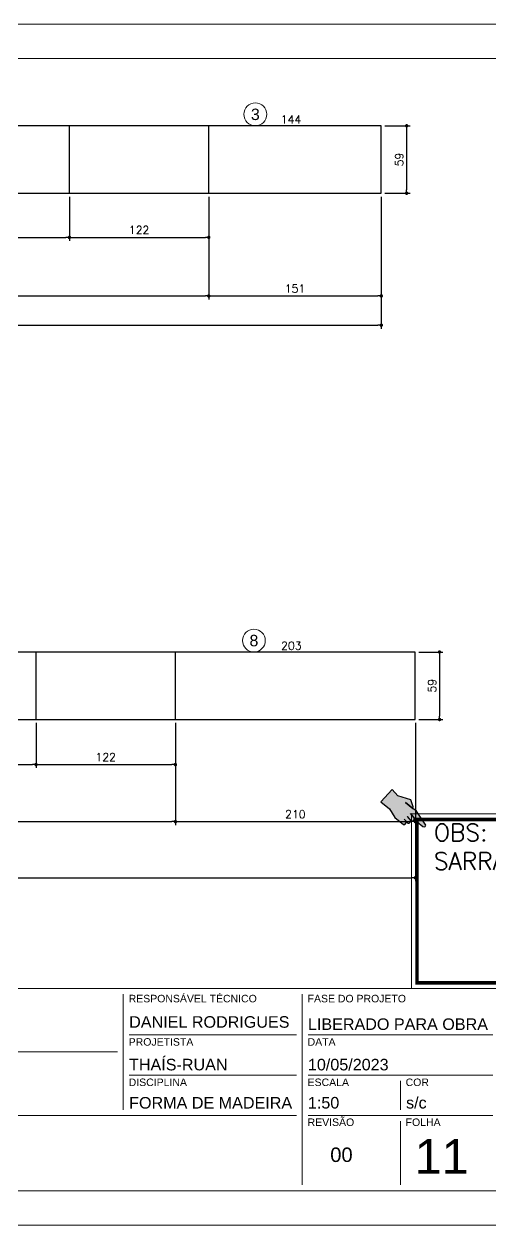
# Model space of a CAD drawing. Extents: x -20676 to 4767, y -817 to 13976.
# Drawn here: x -15245 to -14837, y 6382 to 7432 of the extents above; entities that cross this region are included whole.
import ezdxf
from ezdxf.enums import TextEntityAlignment as Align
from ezdxf.lldxf.tags import DXFTag

# ---------------------------------------------------------------- set-up
doc = ezdxf.new("R2010")
doc.units = 0
doc.header["$PDMODE"] = 2
doc.header["$PDSIZE"] = 10
doc.linetypes.add('CABLIN', pattern=[0.35, 0.25, -0.1])
doc.layers.get('0').update_dxf_attribs({"lineweight": 13})
doc.layers.get('Defpoints').update_dxf_attribs({"lineweight": 13})
for name, color, linetype, lineweight in [('contorno de painel', 7, 'Continuous', 13), ('FOLHA MB', 7, 'Continuous', 13), ('HACHURACONCRETO', 7, 'Continuous', 13), ('Romaneio', 1, 'Continuous', 13)]:
    doc.layers.add(name, color=color, linetype=linetype, lineweight=lineweight)
for name, color, linetype in [('Cota Sarrafo', 180, 'Continuous'), ('Painéis', 200, 'Continuous'), ('REGUA-80', 111, 'Continuous'), ('va165-sec', 5, 'DASHED')]:
    doc.layers.add(name, color=color, linetype=linetype)
doc.styles.add('ARIAL', font='arial.ttf', dxfattribs={"oblique": 15, "height": 25})
doc.styles.add('MB_C01', font='arial.ttf', dxfattribs={"height": 1.3})
doc.styles.add('MB_C02', font='arial.ttf', dxfattribs={"height": 2})
doc.styles.add('MB_C03', font='arial.ttf', dxfattribs={"height": 2.5})
doc.styles.add('MB_C04', font='arial.ttf', dxfattribs={"height": 6})
doc.styles.add('ROMANS', font='romans.shx')
tags = doc.linetypes.add('DASHED', pattern=[0.75, 0.5, -0.25]).pattern_tags.tags
tags[6:7] = [DXFTag(74, 4), DXFTag(75, 0), DXFTag(340, '0'), DXFTag(46, 1.0), DXFTag(50, 0.0), DXFTag(44, 0.0), DXFTag(45, 0.0)]
tags[4:5] = [DXFTag(74, 4), DXFTag(75, 0), DXFTag(340, '0'), DXFTag(46, 1.0), DXFTag(50, 0.0), DXFTag(44, 0.0), DXFTag(45, 0.0)]
doc.dimstyles.new('PAINEL', dxfattribs={"dimtxt": 7, "dimasz": 3, "dimexe": 3, "dimexo": 3, "dimgap": 3, "dimtad": 1, "dimdec": 1, "dimzin": 12, "dimdsep": 46, "dimtxsty": 'ROMANS', "dimblk": 'DOT', "dimcen": 0, "dimclrd": 4, "dimclre": 4, "dimclrt": 240, "dimadec": 1, "dimazin": 3, "dimtfac": 1, "dimtdec": 1, "dimtmove": 0, "dimatfit": 3, "dimfxl": 0, "dimtolj": 1, "dimtzin": 12, "dimarcsym": 0})
doc.dimstyles.new('projeto2', dxfattribs={"dimtxt": 7, "dimasz": 5, "dimexe": 1.25, "dimexo": 2.5, "dimgap": 2, "dimtad": 1, "dimdec": 1, "dimdsep": 46, "dimtxsty": 'ROMANS', "dimblk": 'OBLIQUE', "dimcen": 10, "dimdle": 1, "dimse1": 1, "dimse2": 1, "dimsd1": 1, "dimsd2": 1, "dimclrd": 256, "dimclre": 256, "dimclrt": 3, "dimadec": 0, "dimazin": 0, "dimtfac": 1, "dimtdec": 1, "dimtmove": 0, "dimatfit": 3, "dimldrblk": 'OBLIQUE', "dimfxl": 0, "dimlwd": -1, "dimlwe": -1, "dimarcsym": 0})

# ---------------------------------------------------------------- blocks, each defined once
blk = doc.blocks.new('A$Ceb89ac90')
at = {"color": 1}
for p, q in [((1086.3, 356.7), (70, 356.7)), ((763, 351.7), (763, 250.7)), ((919.6, 351.7), (919.6, 185)), ((914.6, 316.3), (768.1, 316.3)), ((1086.3, 316.3), (924.7, 316.3)), ((758, 301.2), (440.7, 301.2)), ((914.6, 281), (768.1, 281)), ((1086.3, 281), (924.7, 281)), ((1005.5, 275.9), (1005.5, 250.7)), ((914.6, 245.6), (440.7, 245.6)), ((1086.3, 245.6), (924.7, 245.6)), ((1005.5, 240.6), (1005.5, 185))]:
    blk.add_line(p, q, dxfattribs=at)
for points in [[(0, 1199.9), (0, 149.9), (1485, 149.9), (1485, 1199.9)], [(70, 1169.9), (70, 179.9), (1455, 179.9), (1455, 1169.9)]]:
    blk.add_lwpolyline(points, close=True, dxfattribs=at)
at = {"color": 6, "style": 'MB_C01'}
for s, height, p in [('RESPONSÁVEL TÉCNICO', 6.566, (767.7, 344.6)), ('FASE DO PROJETO', 6.566, (924.3, 344.6)), ('PROJETISTA', 6.57, (767.7, 306.7)), ('DATA', 6.57, (924.3, 306.7)), ('DISCIPLINA', 6.57, (767.7, 271.4)), ('ESCALA', 6.57, (924.3, 271.4)), ('COR', 6.57, (1010.1, 271.4)), ('REVISÃO', 6.57, (924.3, 236.5)), ('FOLHA', 6.57, (1010.1, 236.5))]:
    blk.add_text(s, height=height, dxfattribs=at).set_placement(p)
at = {"color": 5, "style": 'MB_C02'}
for s, p in [('DANIEL RODRIGUES', (768.1, 322.4)), ('FORMA DE MADEIRA', (768.1, 251.7))]:
    blk.add_text(s, height=10.102, dxfattribs=at).set_placement(p)
at = {"color": 5}
for tag, p, height, style in [('REV_05', (1103.1, 338.1), 10.1, 'MB_C02'), ('DATA_REV_05', (1151.5, 337.9), 10.1, 'MB_C02'), ('INFO_REV_05', (1228.1, 337.9), 10.1, 'MB_C02'), ('CLIENTE', (449.7, 328.8), 12.6, 'MB_C03'), ('FASE', (924.6, 320.5), 10.1, 'MB_C02'), ('REV_04', (1103.1, 312.8), 10.1, 'MB_C02'), ('DATA_REV_04', (1151.5, 312.7), 10.1, 'MB_C02'), ('INFO_REV_04', (1228.1, 312.7), 10.1, 'MB_C02'), ('PROJETISTA', (768, 285.1), 10.1, 'MB_C02'), ('DATA', (924.6, 285.1), 10.1, 'MB_C02'), ('REV_03', (1103.1, 287.6), 10.1, 'MB_C02'), ('DATA_REV_03', (1151.5, 287.4), 10.1, 'MB_C02'), ('INFO_REV_03', (1228.1, 287.4), 10.1, 'MB_C02'), ('OBRA', (449.7, 273.3), 12.6, 'MB_C03'), ('REV_02', (1103.1, 262.3), 10.1, 'MB_C02'), ('DATA_REV_02', (1151.5, 262.1), 10.1, 'MB_C02'), ('INFO_REV_02', (1228.1, 262.1), 10.1, 'MB_C02'), ('ESC', (924.6, 251.8), 10.1, 'MB_C02'), ('COR', (1010.5, 251.8), 10.1, 'MB_C02'), ('REV_01', (1103.1, 237.1), 10.1, 'MB_C02'), ('DATA_REV_01', (1151.5, 236.9), 10.1, 'MB_C02'), ('INFO_REV_01', (1228.1, 236.9), 10.1, 'MB_C02'), ('PAVIMENTO', (449.7, 215.3), 12.6, 'MB_C03'), ('FL', (1018.1, 194.7), 30.3, 'MB_C04'), ('REV_00', (1103.1, 211.8), 10.1, 'MB_C02'), ('DATA_REV_00', (1151.5, 211.6), 10.1, 'MB_C02'), ('EMISSÃO_INICIAL', (1228.1, 211.6), 10.1, 'MB_C02'), ('REV', (944.1, 205), 12.6, 'MB_C03')]:
    blk.add_attdef(tag, p, '', height=height, dxfattribs=dict(at, style=style))
at = {"color": 6, "style": 'MB_C02'}
for tag, p in [('ENDEREÇO_CLIENTE', (449.7, 307.8)), ('ENDEREÇO_OBRA', (449.7, 252.7)), ('TIPO_DE_PROJETO', (449.7, 192.3))]:
    blk.add_attdef(tag, p, '', height=10.1, dxfattribs=at)
blk = doc.blocks.new('INDICADOR')
at = {"layer": 'va165-sec', "ltscale": 100}
blk.add_hatch(color=61, dxfattribs=at).paths.add_polyline_path([(-59.7, -24.5), (-37.5, -24.3), (-35.4, -22.8), (-34.7, -18.5), (-36.9, -15.9), (-32.1, -16.5), (-29.9, -15.1), (-29.3, -11.2), (-31.5, -8.9), (-29.5, -9.3), (-27.5, -7.7), (-26.6, -3.4), (-28.9, -0.4), (-18.5, -2.8), (-3.7, -3.1), (-0.7, -1.9), (0, 0), (-1.3, 2.8), (-2.9, 3.5), (-33.7, 13.2), (-42.6, 13.1), (-44, 16), (-56.7, 23.9), (-82.1, 13.8), (-99.5, 16.7), (-102.1, -17), (-79.1, -17.5)])
at = {"layer": 'REGUA-80', "color": 1}
blk.add_lwpolyline([(-102.1, -17), (-79.1, -17.5), (-59.7, -24.5), (-37.5, -24.3), (-35.4, -22.8), (-34.7, -18.5), (-36.9, -15.9), (-43.1, -15.1), (-32.1, -16.5), (-29.9, -15.1), (-29.3, -11.2), (-31.5, -8.9), (-41.5, -7), (-29.5, -9.3), (-27.5, -7.7), (-26.6, -3.4), (-28.9, -0.4), (-39.8, 2.2), (-18.5, -2.8), (-3.7, -3.1), (-0.7, -1.9), (0, 0), (-1.3, 2.8), (-2.9, 3.5), (-33.7, 13.2), (-42.6, 13.1), (-61.9, 12.9), (-42.6, 13.1), (-44, 16), (-56.7, 23.9), (-82.1, 13.8), (-99.5, 16.7), (-102.1, -17)], dxfattribs=at)
blk = doc.blocks.new('DEDADA')
at = {"linetype": 'Continuous', "ltscale": 100, "xscale": 0.5000000000004939, "yscale": 0.5000000000004939, "zscale": 0.5000000000004939, "rotation": 321.5463332659798}
blk.add_blockref('INDICADOR', (63.1, 17), dxfattribs=at)
blk = doc.blocks.new('FDSFSDFSDF')
at = {"layer": 'HACHURACONCRETO'}
h = blk.add_hatch(color=1, dxfattribs=at)
h.dxf.hatch_style = 1
h.paths.add_polyline_path([(-20956.4, 7327.5), (-20960.7, 7328.3), (-20960.7, 7307.2), (-20956.4, 7306.3)], flags=17)
h.paths.add_polyline_path([(-20951, 7329.3), (-20956.4, 7327.5), (-20956.4, 7306.3), (-20961.8, 7304.5), (-20953.7, 7289.8), (-20945.6, 7310), (-20951, 7308.2)])
h.paths.add_polyline_path([(-20961.8, 7304.5), (-20966.1, 7305.3), (-20958, 7290.7), (-20953.7, 7289.8)])
h.paths.add_polyline_path([(-20956.4, 7306.3), (-20960.7, 7307.2), (-20966.1, 7305.3), (-20961.8, 7304.5)])
h.paths.add_polyline_path([(-20945.6, 7310), (-20949.9, 7310.8), (-20951, 7310.4), (-20951, 7308.2)], flags=17)
h.paths.add_polyline_path([(-20951, 7329.3), (-20955.3, 7330.1), (-20960.7, 7328.3), (-20956.4, 7327.5)])
h = blk.add_hatch(color=253, dxfattribs=at)
h.dxf.hatch_style = 1
h.paths.add_polyline_path([(-20876.3, 7294.9), (-20913.5, 7302), (-21015.7, 7267.8), (-20978.5, 7260.6)])
h.paths.add_polyline_path([(-21015.7, 7267.8), (-21015.7, 7263.5), (-20978.5, 7256.4), (-20978.5, 7260.6)])
h.paths.add_polyline_path([(-20876.3, 7290.6), (-20876.3, 7294.9), (-20978.5, 7260.6), (-20978.5, 7256.4)])
h = blk.add_hatch(dxfattribs=at)
h.set_pattern_fill('ANSI31', color=252, scale=0.409149, angle=150)
h.set_pattern_definition([(195, (7609.989, -2957.4306), (0.336218163, -1.254783266), [])])
h.paths.add_polyline_path([(-20992.2, 7258.9), (-20992.2, 7259), (-21002, 7260.9), (-21002, 7255.6)])
h.paths.add_polyline_path([(-20876.3, 7285.4), (-20876.3, 7290.6), (-20978.5, 7256.4), (-20978.5, 7251.1)])
h = blk.add_hatch(dxfattribs=at)
h.set_pattern_fill('ANSI31', color=252, scale=0.409149)
h.set_pattern_definition([(45, (7609.989, -2957.4306), (-0.918565103, 0.918565103), [])])
h.paths.add_polyline_path([(-21002, 7260.9), (-21015.7, 7263.5), (-21015.7, 7258.3), (-21002, 7255.6)])
h.paths.add_polyline_path([(-20978.5, 7256.4), (-20992.2, 7259), (-20992.2, 7253.8), (-20978.5, 7251.1)])
at = {"color": 0, "linetype": 'Continuous', "lineweight": 0, "extrusion": (5.55112e-17, 0.967349, 0.253449)}
for p, q in [((-20960.7, 7328.3), (-20955.3, 7330.1)), ((-20951, 7329.3), (-20956.4, 7327.5)), ((-20951, 7329.3), (-20955.3, 7330.1)), ((-20951, 7308.2), (-20951, 7329.3)), ((-20956.4, 7327.5), (-20960.7, 7328.3)), ((-20960.7, 7307.2), (-20960.7, 7328.3)), ((-20956.4, 7327.5), (-20956.4, 7306.3)), ((-20953.7, 7289.8), (-20945.6, 7310)), ((-20951, 7310.4), (-20949.9, 7310.8)), ((-20945.6, 7310), (-20951, 7308.2)), ((-20945.6, 7310), (-20949.9, 7310.8)), ((-20913.5, 7302), (-21015.7, 7267.8)), ((-20966.1, 7305.3), (-20960.7, 7307.2)), ((-20961.8, 7304.5), (-20966.1, 7305.3)), ((-20958, 7290.7), (-20966.1, 7305.3)), ((-20956.4, 7306.3), (-20961.8, 7304.5)), ((-20961.8, 7304.5), (-20953.7, 7289.8)), ((-20956.4, 7306.3), (-20960.7, 7307.2)), ((-20876.3, 7294.9), (-20913.5, 7302)), ((-20978.5, 7260.6), (-20876.3, 7294.9)), ((-20876.3, 7290.6), (-20978.5, 7256.4)), ((-20876.3, 7290.6), (-20978.5, 7256.4)), ((-20953.7, 7289.8), (-20958, 7290.7)), ((-20876.3, 7290.6), (-20876.3, 7294.9)), ((-20876.3, 7290.6), (-20876.3, 7285.4)), ((-20876.3, 7285.4), (-20978.5, 7251.1)), ((-21015.7, 7267.8), (-20978.5, 7260.6)), ((-21015.7, 7263.5), (-21015.7, 7267.8)), ((-21015.7, 7263.5), (-21015.7, 7258.3)), ((-21015.7, 7263.5), (-21002, 7260.9)), ((-20978.5, 7256.4), (-21015.7, 7263.5)), ((-21002, 7255.6), (-21015.7, 7258.3)), ((-21002, 7260.9), (-21002, 7255.6)), ((-20992.2, 7258.9), (-21002, 7255.6)), ((-20978.5, 7256.4), (-20992.2, 7259)), ((-20992.2, 7259), (-20992.2, 7253.8)), ((-20978.5, 7256.4), (-20978.5, 7260.6)), ((-20978.5, 7256.4), (-20978.5, 7251.1)), ((-20978.5, 7251.1), (-20992.2, 7253.8))]:
    blk.add_line(p, q, dxfattribs=at)
blk.add_lwpolyline([(-21164.5, 7392.8), (-20724.6, 7392.8), (-20724.6, 7240), (-21164.5, 7240)], close=True)
at = {"const_width": 3}
blk.add_lwpolyline([(-21159.5, 7387.8), (-20729.6, 7387.8), (-20729.6, 7245), (-21159.5, 7245)], close=True, dxfattribs=at)
at = {"lineweight": 5, "xscale": 0.8622490710097133, "yscale": 0.8622490710097133, "zscale": 0.2874163570032379}
blk.add_blockref('DEDADA', (-21206.7, 7367), dxfattribs=at)
at = {"layer": 'contorno de painel', "linetype": 'CABLIN', "insert": (-21144.8, 7383.9), "char_height": 15, "attachment_point": 1, "style": 'ROMANS'}
blk.add_mtext_dynamic_manual_height_columns('OBS: VISTA DO PAINEL "POR CIMA" (O SARRAFO ESTÁ "POR BAIXO")', width=429.807, gutter_width=45, heights=[0], dxfattribs=at)
blk = doc.blocks.new('_Dot')
at = {"color": 0, "linetype": 'ByBlock', "lineweight": -2}
blk.add_line((-0.5, 0), (-1, 0), dxfattribs=at)
at = {"color": 0, "linetype": 'ByBlock', "const_width": 0.5}
blk.add_lwpolyline([(-0.25, 0, 1), (0.25, 0, 1)], format="xyb", close=True, dxfattribs=at)
blk = doc.blocks.new('*D1417')
at = {"layer": 'Defpoints', "color": 0, "transparency": 16777216}
for p in [(-15815.6, 7284.3), (-14932.6, 7284.3), (-14932.6, 7168.9)]:
    blk.add_point(p, dxfattribs=at)
at = {"layer": 'Painéis', "color": 4, "lineweight": -2, "transparency": 16777216}
for p, q in [((-15815.6, 7281.3), (-15815.6, 7165.9)), ((-14932.6, 7281.3), (-14932.6, 7165.9)), ((-15812.6, 7168.9), (-14935.6, 7168.9))]:
    blk.add_line(p, q, dxfattribs=at)
at = {"layer": 'Painéis', "color": 4, "lineweight": -2, "transparency": 16777216, "xscale": 3, "yscale": 3, "zscale": 3, "rotation": 180}
blk.add_blockref('_Dot', (-15815.6, 7168.9), dxfattribs=at)
at = {"layer": 'Painéis', "color": 4, "lineweight": -2, "transparency": 16777216, "xscale": 3, "yscale": 3, "zscale": 3}
blk.add_blockref('_Dot', (-14932.6, 7168.9), dxfattribs=at)
at = {"layer": 'Painéis', "color": 240, "transparency": 16777216, "insert": (-15373, 7175.4), "char_height": 7, "attachment_point": 5, "style": 'ROMANS'}
blk.add_mtext('\\A1;883', dxfattribs=at)
blk = doc.blocks.new('*D1418')
at = {"layer": 'Defpoints', "color": 0, "transparency": 16777216}
for p in [(-14932.6, 7343.3), (-14932.6, 7284.3), (-14910.4, 7284.3)]:
    blk.add_point(p, dxfattribs=at)
at = {"layer": 'Painéis', "color": 4, "lineweight": -2, "transparency": 16777216}
for p, q in [((-14929.6, 7343.3), (-14907.4, 7343.3)), ((-14910.4, 7340.3), (-14910.4, 7287.3)), ((-14929.6, 7284.3), (-14907.4, 7284.3))]:
    blk.add_line(p, q, dxfattribs=at)
at = {"layer": 'Painéis', "color": 4, "lineweight": -2, "transparency": 16777216, "xscale": 3, "yscale": 3, "zscale": 3}
for p, rotation in [((-14910.4, 7343.3), 90), ((-14910.4, 7284.3), 270)]:
    blk.add_blockref('_Dot', p, dxfattribs=dict(at, rotation=rotation))
at = {"layer": 'Painéis', "color": 240, "transparency": 16777216, "insert": (-14916.9, 7313.8), "char_height": 7, "attachment_point": 5, "rotation": 90, "style": 'ROMANS'}
blk.add_mtext('\\A1;59', dxfattribs=at)
blk = doc.blocks.new('*D1421')
at = {"layer": 'Defpoints', "color": 0, "transparency": 16777216}
for p in [(-15449.6, 7284.3), (-15205.6, 7284.3), (-15205.6, 7245.7)]:
    blk.add_point(p, dxfattribs=at)
at = {"layer": 'Painéis', "color": 4, "lineweight": -2, "transparency": 16777216}
for p, q in [((-15449.6, 7281.3), (-15449.6, 7242.7)), ((-15205.6, 7281.3), (-15205.6, 7242.7)), ((-15446.6, 7245.7), (-15208.6, 7245.7))]:
    blk.add_line(p, q, dxfattribs=at)
at = {"layer": 'Painéis', "color": 4, "lineweight": -2, "transparency": 16777216, "xscale": 3, "yscale": 3, "zscale": 3, "rotation": 180}
blk.add_blockref('_Dot', (-15449.6, 7245.7), dxfattribs=at)
at = {"layer": 'Painéis', "color": 4, "lineweight": -2, "transparency": 16777216, "xscale": 3, "yscale": 3, "zscale": 3}
blk.add_blockref('_Dot', (-15205.6, 7245.7), dxfattribs=at)
at = {"layer": 'Painéis', "color": 240, "transparency": 16777216, "insert": (-15327.6, 7252.2), "char_height": 7, "attachment_point": 5, "style": 'ROMANS'}
blk.add_mtext('\\A1;244', dxfattribs=at)
blk = doc.blocks.new('*D1422')
at = {"layer": 'Defpoints', "color": 0, "transparency": 16777216}
for p in [(-15205.6, 7284.3), (-15083.6, 7284.3), (-15083.6, 7245.7)]:
    blk.add_point(p, dxfattribs=at)
at = {"layer": 'Painéis', "color": 4, "lineweight": -2, "transparency": 16777216}
for p, q in [((-15205.6, 7281.3), (-15205.6, 7242.7)), ((-15083.6, 7281.3), (-15083.6, 7242.7)), ((-15202.6, 7245.7), (-15086.6, 7245.7))]:
    blk.add_line(p, q, dxfattribs=at)
at = {"layer": 'Painéis', "color": 4, "lineweight": -2, "transparency": 16777216, "xscale": 3, "yscale": 3, "zscale": 3, "rotation": 180}
blk.add_blockref('_Dot', (-15205.6, 7245.7), dxfattribs=at)
at = {"layer": 'Painéis', "color": 4, "lineweight": -2, "transparency": 16777216, "xscale": 3, "yscale": 3, "zscale": 3}
blk.add_blockref('_Dot', (-15083.6, 7245.7), dxfattribs=at)
at = {"layer": 'Painéis', "color": 240, "transparency": 16777216, "insert": (-15144.6, 7252.2), "char_height": 7, "attachment_point": 5, "style": 'ROMANS'}
blk.add_mtext('\\A1;122', dxfattribs=at)
blk = doc.blocks.new('*D1423')
at = {"layer": 'Defpoints', "color": 0, "transparency": 16777216}
for p in [(-15083.6, 7284.3), (-14932.6, 7284.3), (-14932.6, 7194.5)]:
    blk.add_point(p, dxfattribs=at)
at = {"layer": 'Painéis', "color": 4, "lineweight": -2, "transparency": 16777216}
for p, q in [((-15083.6, 7281.3), (-15083.6, 7191.5)), ((-14932.6, 7281.3), (-14932.6, 7191.5)), ((-15080.6, 7194.5), (-14935.6, 7194.5))]:
    blk.add_line(p, q, dxfattribs=at)
at = {"layer": 'Painéis', "color": 4, "lineweight": -2, "transparency": 16777216, "xscale": 3, "yscale": 3, "zscale": 3, "rotation": 180}
blk.add_blockref('_Dot', (-15083.6, 7194.5), dxfattribs=at)
at = {"layer": 'Painéis', "color": 4, "lineweight": -2, "transparency": 16777216, "xscale": 3, "yscale": 3, "zscale": 3}
blk.add_blockref('_Dot', (-14932.6, 7194.5), dxfattribs=at)
at = {"layer": 'Painéis', "color": 240, "transparency": 16777216, "insert": (-15008.1, 7201), "char_height": 7, "attachment_point": 5, "style": 'ROMANS'}
blk.add_mtext('\\A1;151', dxfattribs=at)
blk = doc.blocks.new('*D1425')
at = {"layer": 'Defpoints', "color": 0, "transparency": 16777216}
for p in [(-15449.6, 7284.3), (-15083.6, 7284.3), (-15083.6, 7194.5)]:
    blk.add_point(p, dxfattribs=at)
at = {"layer": 'Painéis', "color": 4, "lineweight": -2, "transparency": 16777216}
for p, q in [((-15449.6, 7281.3), (-15449.6, 7191.5)), ((-15083.6, 7281.3), (-15083.6, 7191.5)), ((-15446.6, 7194.5), (-15086.6, 7194.5))]:
    blk.add_line(p, q, dxfattribs=at)
at = {"layer": 'Painéis', "color": 4, "lineweight": -2, "transparency": 16777216, "xscale": 3, "yscale": 3, "zscale": 3, "rotation": 180}
blk.add_blockref('_Dot', (-15449.6, 7194.5), dxfattribs=at)
at = {"layer": 'Painéis', "color": 4, "lineweight": -2, "transparency": 16777216, "xscale": 3, "yscale": 3, "zscale": 3}
blk.add_blockref('_Dot', (-15083.6, 7194.5), dxfattribs=at)
at = {"layer": 'Painéis', "color": 240, "transparency": 16777216, "insert": (-15266.6, 7201), "char_height": 7, "attachment_point": 5, "style": 'ROMANS'}
blk.add_mtext('\\A1;366', dxfattribs=at)
blk = doc.blocks.new('*D1427')
at = {"layer": 'Defpoints', "color": 0, "transparency": 16777216}
for p in [(-15449.6, 7343.3), (-15083.6, 7343.3), (-15083.6, 7343.3)]:
    blk.add_point(p, dxfattribs=at)
at = {"layer": 'Cota Sarrafo', "color": 3, "transparency": 16777216, "insert": (-15266.6, 7348.8), "char_height": 7, "attachment_point": 5, "style": 'ROMANS'}
blk.add_mtext('366', dxfattribs=at)
blk = doc.blocks.new('_OBLIQUE')
at = {"color": 0, "linetype": 'ByBlock', "lineweight": -2}
for p, q in [((0, 0), (-1, 0)), ((-0.5, -0.5), (0.5, 0.5))]:
    blk.add_line(p, q, dxfattribs=at)
blk = doc.blocks.new('*D1428')
at = {"layer": 'Defpoints', "color": 0, "transparency": 16777216}
for p in [(-15083.6, 7343.3), (-14939.6, 7343.3), (-14939.6, 7343.3)]:
    blk.add_point(p, dxfattribs=at)
at = {"layer": 'Cota Sarrafo', "color": 3, "transparency": 16777216, "insert": (-15011.6, 7348.8), "char_height": 7, "attachment_point": 5, "style": 'ROMANS'}
blk.add_mtext('144', dxfattribs=at)
blk = doc.blocks.new('*D1441')
at = {"layer": 'Defpoints', "color": 0, "transparency": 16777216}
for p in [(-15844.8, 6824.2), (-14902.8, 6824.2), (-14902.8, 6685.8)]:
    blk.add_point(p, dxfattribs=at)
at = {"layer": 'Painéis', "color": 4, "lineweight": -2, "transparency": 16777216}
for p, q in [((-15844.8, 6821.2), (-15844.8, 6682.8)), ((-14902.8, 6821.2), (-14902.8, 6682.8)), ((-15841.8, 6685.8), (-14905.8, 6685.8))]:
    blk.add_line(p, q, dxfattribs=at)
at = {"layer": 'Painéis', "color": 4, "lineweight": -2, "transparency": 16777216, "xscale": 3, "yscale": 3, "zscale": 3, "rotation": 180}
blk.add_blockref('_Dot', (-15844.8, 6685.8), dxfattribs=at)
at = {"layer": 'Painéis', "color": 4, "lineweight": -2, "transparency": 16777216, "xscale": 3, "yscale": 3, "zscale": 3}
blk.add_blockref('_Dot', (-14902.8, 6685.8), dxfattribs=at)
at = {"layer": 'Painéis', "color": 240, "transparency": 16777216, "insert": (-15373.8, 6692.3), "char_height": 7, "attachment_point": 5, "style": 'ROMANS'}
blk.add_mtext('\\A1;942', dxfattribs=at)
blk = doc.blocks.new('*D1444')
at = {"layer": 'Defpoints', "color": 0, "transparency": 16777216}
for p in [(-15478.8, 6824.2), (-15234.8, 6824.2), (-15234.8, 6784.8)]:
    blk.add_point(p, dxfattribs=at)
at = {"layer": 'Painéis', "color": 4, "lineweight": -2, "transparency": 16777216}
for p, q in [((-15478.8, 6821.2), (-15478.8, 6781.8)), ((-15234.8, 6821.2), (-15234.8, 6781.8)), ((-15475.8, 6784.8), (-15237.8, 6784.8))]:
    blk.add_line(p, q, dxfattribs=at)
at = {"layer": 'Painéis', "color": 4, "lineweight": -2, "transparency": 16777216, "xscale": 3, "yscale": 3, "zscale": 3, "rotation": 180}
blk.add_blockref('_Dot', (-15478.8, 6784.8), dxfattribs=at)
at = {"layer": 'Painéis', "color": 4, "lineweight": -2, "transparency": 16777216, "xscale": 3, "yscale": 3, "zscale": 3}
blk.add_blockref('_Dot', (-15234.8, 6784.8), dxfattribs=at)
at = {"layer": 'Painéis', "color": 240, "transparency": 16777216, "insert": (-15356.8, 6791.3), "char_height": 7, "attachment_point": 5, "style": 'ROMANS'}
blk.add_mtext('\\A1;244', dxfattribs=at)
blk = doc.blocks.new('*D1445')
at = {"layer": 'Defpoints', "color": 0, "transparency": 16777216}
for p in [(-15234.8, 6824.2), (-15112.8, 6824.2), (-15112.8, 6784.8)]:
    blk.add_point(p, dxfattribs=at)
at = {"layer": 'Painéis', "color": 4, "lineweight": -2, "transparency": 16777216}
for p, q in [((-15234.8, 6821.2), (-15234.8, 6781.8)), ((-15112.8, 6821.2), (-15112.8, 6781.8)), ((-15231.8, 6784.8), (-15115.8, 6784.8))]:
    blk.add_line(p, q, dxfattribs=at)
at = {"layer": 'Painéis', "color": 4, "lineweight": -2, "transparency": 16777216, "xscale": 3, "yscale": 3, "zscale": 3, "rotation": 180}
blk.add_blockref('_Dot', (-15234.8, 6784.8), dxfattribs=at)
at = {"layer": 'Painéis', "color": 4, "lineweight": -2, "transparency": 16777216, "xscale": 3, "yscale": 3, "zscale": 3}
blk.add_blockref('_Dot', (-15112.8, 6784.8), dxfattribs=at)
at = {"layer": 'Painéis', "color": 240, "transparency": 16777216, "insert": (-15173.8, 6791.3), "char_height": 7, "attachment_point": 5, "style": 'ROMANS'}
blk.add_mtext('\\A1;122', dxfattribs=at)
blk = doc.blocks.new('*D1446')
at = {"layer": 'Defpoints', "color": 0, "transparency": 16777216}
for p in [(-15112.8, 6824.2), (-14902.8, 6824.2), (-14902.8, 6734.9)]:
    blk.add_point(p, dxfattribs=at)
at = {"layer": 'Painéis', "color": 4, "lineweight": -2, "transparency": 16777216}
for p, q in [((-15112.8, 6821.2), (-15112.8, 6731.9)), ((-14902.8, 6821.2), (-14902.8, 6731.9)), ((-15109.8, 6734.9), (-14905.8, 6734.9))]:
    blk.add_line(p, q, dxfattribs=at)
at = {"layer": 'Painéis', "color": 4, "lineweight": -2, "transparency": 16777216, "xscale": 3, "yscale": 3, "zscale": 3, "rotation": 180}
blk.add_blockref('_Dot', (-15112.8, 6734.9), dxfattribs=at)
at = {"layer": 'Painéis', "color": 4, "lineweight": -2, "transparency": 16777216, "xscale": 3, "yscale": 3, "zscale": 3}
blk.add_blockref('_Dot', (-14902.8, 6734.9), dxfattribs=at)
at = {"layer": 'Painéis', "color": 240, "transparency": 16777216, "insert": (-15007.8, 6741.4), "char_height": 7, "attachment_point": 5, "style": 'ROMANS'}
blk.add_mtext('\\A1;210', dxfattribs=at)
blk = doc.blocks.new('*D1448')
at = {"layer": 'Defpoints', "color": 0, "transparency": 16777216}
for p in [(-15478.8, 6824.2), (-15112.8, 6824.2), (-15112.8, 6734.9)]:
    blk.add_point(p, dxfattribs=at)
at = {"layer": 'Painéis', "color": 4, "lineweight": -2, "transparency": 16777216}
for p, q in [((-15478.8, 6821.2), (-15478.8, 6731.9)), ((-15112.8, 6821.2), (-15112.8, 6731.9)), ((-15475.8, 6734.9), (-15115.8, 6734.9))]:
    blk.add_line(p, q, dxfattribs=at)
at = {"layer": 'Painéis', "color": 4, "lineweight": -2, "transparency": 16777216, "xscale": 3, "yscale": 3, "zscale": 3, "rotation": 180}
blk.add_blockref('_Dot', (-15478.8, 6734.9), dxfattribs=at)
at = {"layer": 'Painéis', "color": 4, "lineweight": -2, "transparency": 16777216, "xscale": 3, "yscale": 3, "zscale": 3}
blk.add_blockref('_Dot', (-15112.8, 6734.9), dxfattribs=at)
at = {"layer": 'Painéis', "color": 240, "transparency": 16777216, "insert": (-15295.8, 6741.4), "char_height": 7, "attachment_point": 5, "style": 'ROMANS'}
blk.add_mtext('\\A1;366', dxfattribs=at)
blk = doc.blocks.new('*D1449')
at = {"layer": 'Defpoints', "color": 0, "transparency": 16777216}
for p in [(-14902.8, 6883.2), (-14902.8, 6824.2), (-14881.6, 6824.2)]:
    blk.add_point(p, dxfattribs=at)
at = {"layer": 'Painéis', "color": 4, "lineweight": -2, "transparency": 16777216}
for p, q in [((-14899.8, 6883.2), (-14878.6, 6883.2)), ((-14881.6, 6880.2), (-14881.6, 6827.2)), ((-14899.8, 6824.2), (-14878.6, 6824.2))]:
    blk.add_line(p, q, dxfattribs=at)
at = {"layer": 'Painéis', "color": 4, "lineweight": -2, "transparency": 16777216, "xscale": 3, "yscale": 3, "zscale": 3}
for p, rotation in [((-14881.6, 6883.2), 90), ((-14881.6, 6824.2), 270)]:
    blk.add_blockref('_Dot', p, dxfattribs=dict(at, rotation=rotation))
at = {"layer": 'Painéis', "color": 240, "transparency": 16777216, "insert": (-14888.1, 6853.7), "char_height": 7, "attachment_point": 5, "rotation": 90, "style": 'ROMANS'}
blk.add_mtext('\\A1;59', dxfattribs=at)
blk = doc.blocks.new('*D1451')
at = {"layer": 'Defpoints', "color": 0, "transparency": 16777216}
for p in [(-15478.8, 6883.2), (-15112.8, 6883.2), (-15112.8, 6883.2)]:
    blk.add_point(p, dxfattribs=at)
at = {"layer": 'Cota Sarrafo', "color": 3, "transparency": 16777216, "insert": (-15295.8, 6888.7), "char_height": 7, "attachment_point": 5, "style": 'ROMANS'}
blk.add_mtext('366', dxfattribs=at)
blk = doc.blocks.new('*D1452')
at = {"layer": 'Defpoints', "color": 0, "transparency": 16777216}
for p in [(-15112.8, 6883.2), (-14909.8, 6883.2), (-14909.8, 6883.2)]:
    blk.add_point(p, dxfattribs=at)
at = {"layer": 'Cota Sarrafo', "color": 3, "transparency": 16777216, "insert": (-15011.3, 6888.7), "char_height": 7, "attachment_point": 5, "style": 'ROMANS'}
blk.add_mtext('203', dxfattribs=at)

msp = doc.modelspace()

# ---------------------------------------------------------------- linework, layer by layer
at = {"layer": 'Painéis', "color": 6}
for p, q in [((-15205.63, 7284.3), (-15205.63, 7343.3)), ((-15083.63, 7284.3), (-15083.63, 7343.3)), ((-15234.82, 6824.21), (-15234.82, 6883.21)), ((-15112.82, 6824.21), (-15112.82, 6883.21))]:
    msp.add_line(p, q, dxfattribs=at)
for points in [[(-14932.63, 7343.3), (-15815.63, 7343.3), (-15815.63, 7284.3), (-14932.63, 7284.3)], [(-14902.82, 6883.21), (-14961.82, 6883.21), (-15844.82, 6883.21), (-15844.82, 6824.21), (-14902.82, 6824.21)]]:
    msp.add_lwpolyline(points, close=True, dxfattribs=at)
at = {"layer": 'Romaneio'}
for centre in [(-15042.86, 7353.3), (-15044.1, 6893.21)]:
    msp.add_circle(centre, 10, dxfattribs=at)

# ---------------------------------------------------------------- block references
ref = msp.add_blockref('A$Ceb89ac90', (-15921.4, 6232.32))
ref.add_attrib('FL', '11', (-14903.31, 6427), dxfattribs={"color": 5, "height": 30.306, "style": 'MB_C04'})
ref.add_attrib('REV', '00', (-14977.29, 6437.35), dxfattribs={"color": 5, "height": 12.628, "style": 'MB_C03'})
ref.add_attrib('COR', 's/c', (-14910.92, 6484.09), dxfattribs={"color": 5, "height": 10.102, "style": 'MB_C02'})
ref.add_attrib('ESC', '1:50', (-14996.83, 6484.09), dxfattribs={"color": 5, "height": 10.102, "style": 'MB_C02'})
ref.add_attrib('FASE', 'LIBERADO PARA OBRA', (-14996.83, 6552.78), dxfattribs={"color": 5, "height": 10.102, "style": 'MB_C02'})
ref.add_attrib('DATA', '10/05/2023', (-14996.83, 6517.43), dxfattribs={"color": 5, "height": 10.102, "style": 'MB_C02'})
ref.add_attrib('PROJETISTA', 'THAÍS-RUAN', (-15153.41, 6517.43), dxfattribs={"color": 5, "height": 10.102, "style": 'MB_C02'})
at = {"layer": 'FOLHA MB'}
msp.add_blockref('FDSFSDFSDF', (6258.22, -650.99), dxfattribs=at)

# ---------------------------------------------------------------- texts
at = {"layer": 'Romaneio', "color": 7, "style": 'ARIAL'}
for s, p in [('3', (-15042.86, 7353.3)), ('8', (-15044.1, 6893.21))]:
    msp.add_text(s, height=10, dxfattribs=at).set_placement(p, align=Align.MIDDLE_CENTER)

# ---------------------------------------------------------------- dimensions: what is measured, and where the dimension line sits
at = {"layer": 'Cota Sarrafo'}
for base, p1, p2, picture, middle in [((-15083.63, 7343.3), (-15449.63, 7343.3), (-15083.63, 7343.3), '*D1427', (-15266.63, 7348.8)), ((-14939.63, 7343.3), (-15083.63, 7343.3), (-14939.63, 7343.3), '*D1428', (-15011.63, 7348.8)), ((-15112.82, 6883.21), (-15478.82, 6883.21), (-15112.82, 6883.21), '*D1451', (-15295.82, 6888.71)), ((-14909.82, 6883.21), (-15112.82, 6883.21), (-14909.82, 6883.21), '*D1452', (-15011.32, 6888.71))]:
    dim = msp.add_linear_dim(base=base, p1=p1, p2=p2, dimstyle='projeto2', dxfattribs=at)
    dim.commit()
    dim.dimension.update_dxf_attribs({"geometry": picture, "text_midpoint": middle})
at = {"layer": 'Painéis', "color": 6}
for base, p1, p2, picture, middle in [((-14910.37, 7284.3), (-14932.63, 7343.3), (-14932.63, 7284.3), '*D1418', (-14916.87, 7313.8)), ((-14881.62, 6824.21), (-14902.82, 6883.21), (-14902.82, 6824.21), '*D1449', (-14888.12, 6853.71))]:
    dim = msp.add_linear_dim(base=base, p1=p1, p2=p2, angle=90, dimstyle='PAINEL', override={"dimarcsym": 2}, dxfattribs=at)
    dim.commit()
    dim.dimension.update_dxf_attribs({"geometry": picture, "text_midpoint": middle})
dim = msp.add_linear_dim(base=(-14932.63, 7168.92), p1=(-15815.63, 7284.3), p2=(-14932.63, 7284.3), dimstyle='PAINEL', override={"dimarcsym": 2}, dxfattribs=at)
dim.commit()
dim.dimension.update_dxf_attribs({"geometry": '*D1417', "text_midpoint": (-15373.04, 7168.92), "dimtype": 160})
for base, p1, p2, picture, middle in [((-15205.63, 7245.71), (-15449.63, 7284.3), (-15205.63, 7284.3), '*D1421', (-15327.63, 7252.21)), ((-15083.63, 7194.46), (-15449.63, 7284.3), (-15083.63, 7284.3), '*D1425', (-15266.63, 7200.96)), ((-15083.63, 7245.71), (-15205.63, 7284.3), (-15083.63, 7284.3), '*D1422', (-15144.63, 7252.21)), ((-14932.63, 7194.46), (-15083.63, 7284.3), (-14932.63, 7284.3), '*D1423', (-15008.13, 7200.96)), ((-14902.82, 6685.84), (-15844.82, 6824.21), (-14902.82, 6824.21), '*D1441', (-15373.82, 6692.34)), ((-15234.82, 6784.8), (-15478.82, 6824.21), (-15234.82, 6824.21), '*D1444', (-15356.82, 6791.3)), ((-15112.82, 6734.85), (-15478.82, 6824.21), (-15112.82, 6824.21), '*D1448', (-15295.82, 6741.35)), ((-15112.82, 6784.8), (-15234.82, 6824.21), (-15112.82, 6824.21), '*D1445', (-15173.82, 6791.3)), ((-14902.82, 6734.85), (-15112.82, 6824.21), (-14902.82, 6824.21), '*D1446', (-15007.82, 6741.35))]:
    dim = msp.add_linear_dim(base=base, p1=p1, p2=p2, dimstyle='PAINEL', override={"dimarcsym": 2}, dxfattribs=at)
    dim.commit()
    dim.dimension.update_dxf_attribs({"geometry": picture, "text_midpoint": middle})

doc.saveas('drawing.dxf')
